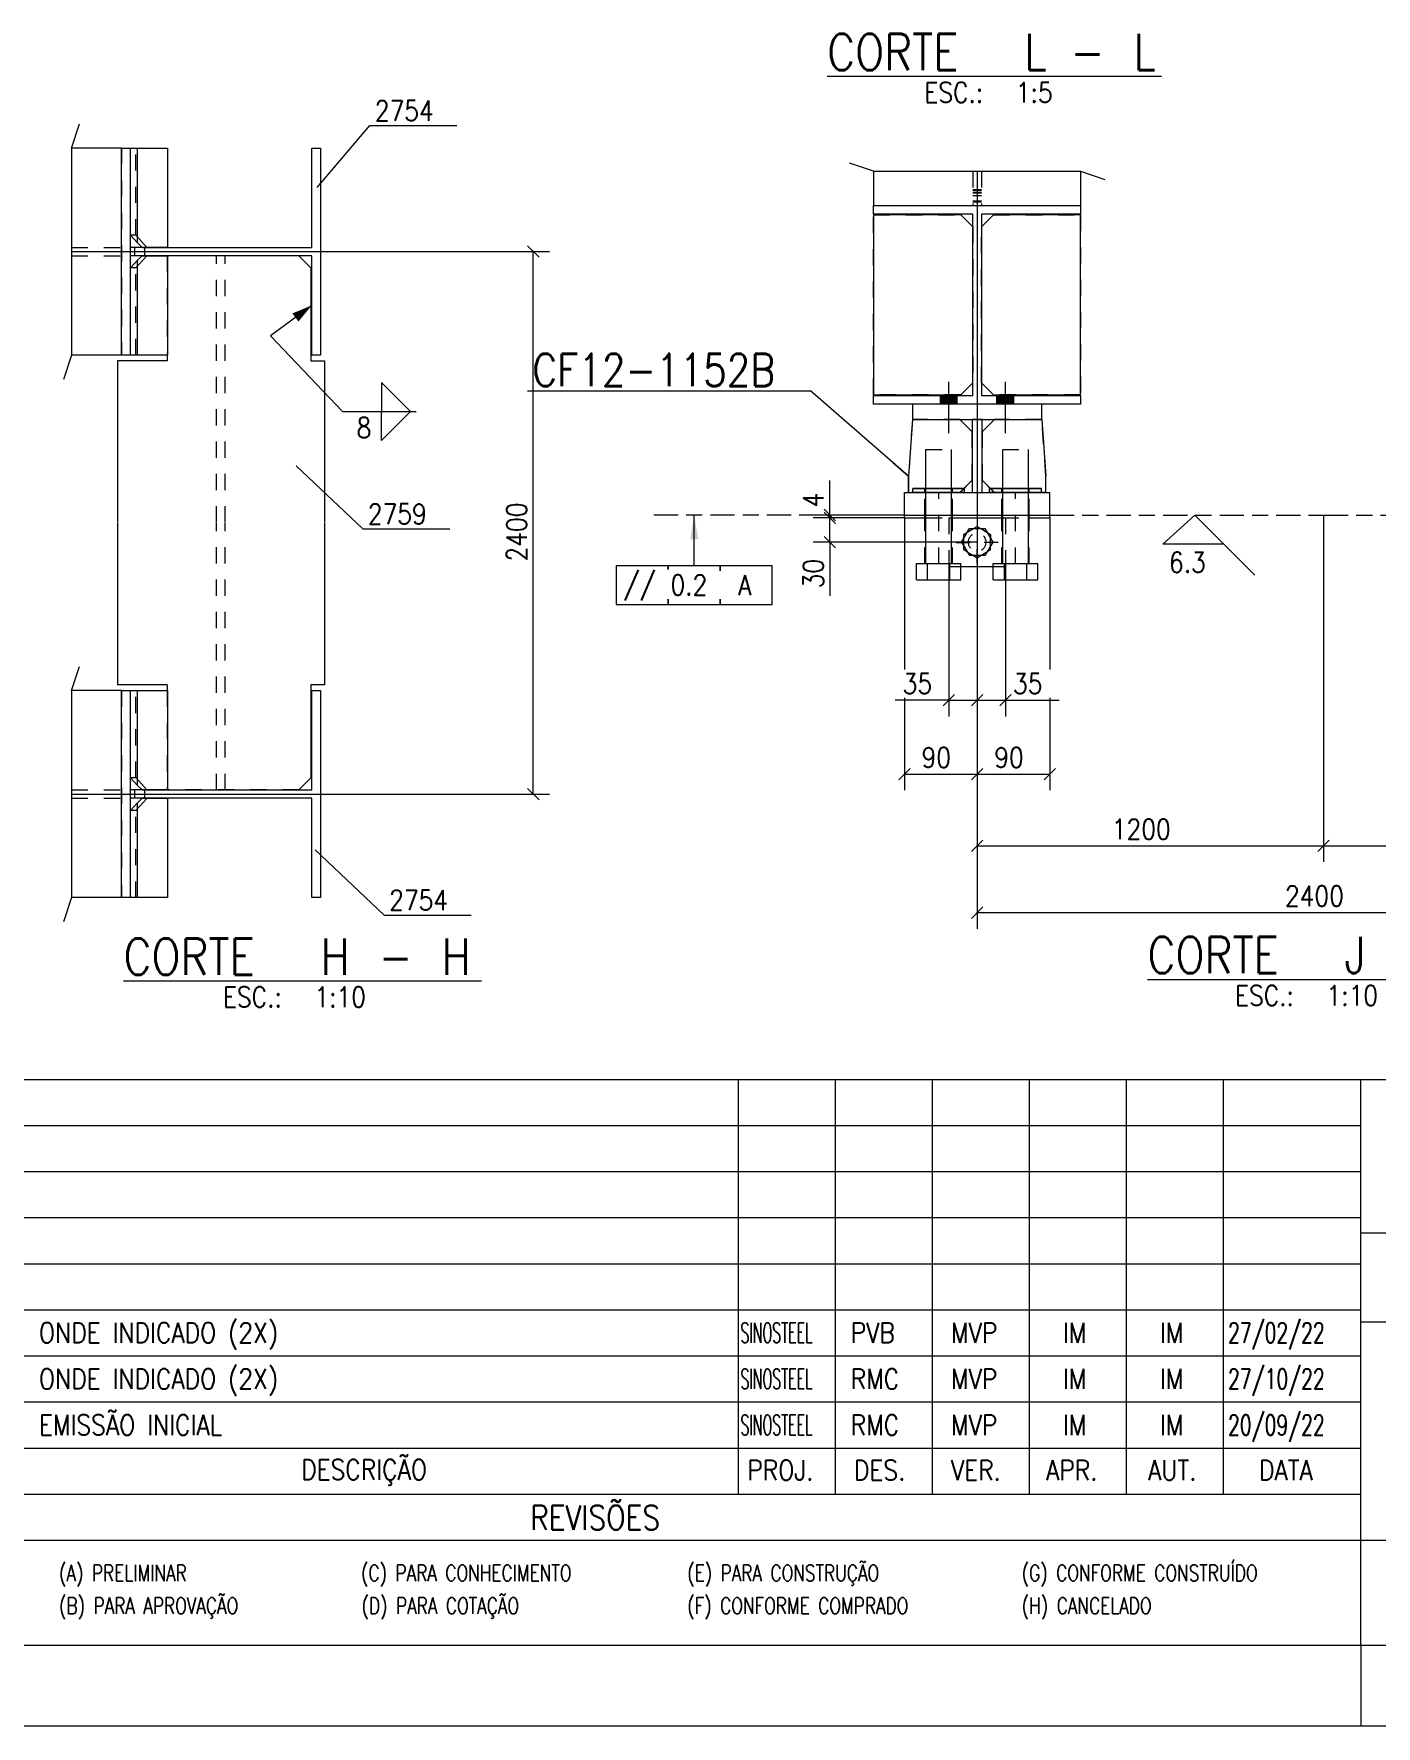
# Model space of a CAD drawing. Header units: millimetres. Extents: x 2 to 845, y 5 to 599.
# Drawn here: x 495.9 to 661.9, y 5 to 214.3 of the extents above; entities that cross this region are included whole.
import ezdxf

# ---------------------------------------------------------------- set-up
doc = ezdxf.new("R2010")
doc.units = ezdxf.units.MM
for name, pattern in [('XKITLINE00', [0]), ('XKITLINE02', [4, 2, -2]), ('XKITLINE06', [7, 3, -1, 2, -1])]:
    doc.linetypes.add(name, pattern=pattern)
for name, color, linetype, lineweight in [('Cota', 4, 'Continuous', 0), ('Marca da peça', 2, 'Continuous', 0), ('Objeto gráfico', 3, 'Continuous', 0), ('Outro tipo de objeto', 7, 'Continuous', 0), ('Parafuso', 3, 'Continuous', 0), ('Peça', 2, 'Continuous', 0), ('Solda', 1, 'Continuous', 0), ('Texto', 7, 'Continuous', 0)]:
    doc.layers.add(name, color=color, linetype=linetype, lineweight=lineweight)
doc.styles.add('ROMANS', font='ROMANS__.TTF')
doc.styles.add('SIMPLEX', font='SIMPLEX_.TTF')

msp = doc.modelspace()

# ---------------------------------------------------------------- hatches: boundary and pattern name
at = {"layer": 'Objeto gráfico'}
msp.add_hatch(color=7, dxfattribs=at).paths.add_polyline_path([(577.57, 154.8), (578.07, 151.8), (577.07, 151.8)], flags=17)
at = {"layer": 'Parafuso'}
for points in [[(610.11, 169.57), (610.11, 168.5), (608.01, 168.5), (608.01, 169.57)], [(610.11, 169.57), (610.11, 168.5), (608.01, 168.5), (608.01, 169.57)], [(610.11, 169.57), (610.11, 168.5), (608.01, 168.5), (608.01, 169.57)], [(610.11, 169.57), (610.11, 168.5), (608.01, 168.5), (608.01, 169.57)], [(610.11, 169.57), (610.11, 168.5), (608.01, 168.5), (608.01, 169.57)], [(617.11, 169.57), (617.11, 168.5), (615.01, 168.5), (615.01, 169.57)], [(617.11, 169.57), (617.11, 168.5), (615.01, 168.5), (615.01, 169.57)], [(617.11, 169.57), (617.11, 168.5), (615.01, 168.5), (615.01, 169.57)], [(617.11, 169.57), (617.11, 168.5), (615.01, 168.5), (615.01, 169.57)], [(617.11, 169.57), (617.11, 168.5), (615.01, 168.5), (615.01, 169.57)]]:
    msp.add_hatch(color=7, dxfattribs=at).paths.add_polyline_path(points, flags=17)
at = {"layer": 'Solda'}
msp.add_hatch(color=7, dxfattribs=at).paths.add_polyline_path([(530.25, 180.72), (528.61, 178.73), (527.87, 179.74)], flags=17)

# ---------------------------------------------------------------- linework, layer by layer
at = {"layer": 'Cota', "color": 7, "linetype": 'XKITLINE00', "lineweight": 0}
for p, q in [((612.56, 197.32), (612.56, 129.9)), ((612.56, 197.32), (612.56, 129.9)), ((500.55, 187.38), (559.66, 187.38)), ((556.96, 188.09), (558.37, 186.68)), ((557.66, 120.28), (557.66, 187.38)), ((594.34, 154.8), (594.34, 159.06)), ((594.34, 154.8), (594.34, 159.06)), ((612.56, 157.6), (612.56, 120.76)), ((612.56, 157.6), (612.56, 120.76)), ((612.56, 157.6), (612.56, 111.89)), ((593.63, 155.51), (595.05, 154.09)), ((593.63, 155.16), (595.05, 153.74)), ((593.63, 155.16), (595.05, 153.74)), ((603.56, 154.8), (592.29, 154.8)), ((603.56, 154.45), (592.29, 154.45)), ((603.56, 154.45), (592.29, 154.45)), ((594.34, 154.45), (594.34, 154.8)), ((594.34, 151.45), (594.34, 154.45)), ((603.56, 154.45), (603.56, 135.7)), ((621.56, 154.45), (621.56, 135.7)), ((655.41, 154.8), (655.41, 111.89)), ((655.41, 154.8), (655.41, 111.89)), ((612.56, 151.45), (592.29, 151.45)), ((593.63, 152.16), (595.05, 150.74)), ((594.34, 151.45), (594.34, 144.8)), ((594.34, 151.45), (594.34, 144.8)), ((612.56, 151.45), (612.56, 103.62)), ((609.06, 148.45), (609.06, 129.9)), ((616.06, 148.45), (616.06, 129.9)), ((609.06, 131.9), (602.42, 131.9)), ((609.06, 131.9), (602.42, 131.9)), ((603.56, 132.2), (603.56, 120.76)), ((609.77, 132.6), (608.36, 131.19)), ((609.06, 131.9), (612.56, 131.9)), ((613.27, 132.6), (611.86, 131.19)), ((613.27, 132.6), (611.86, 131.19)), ((612.56, 131.9), (616.06, 131.9)), ((616.77, 132.6), (615.36, 131.19)), ((616.06, 131.9), (622.71, 131.9)), ((616.06, 131.9), (622.71, 131.9)), ((621.56, 132.2), (621.56, 120.76)), ((604.27, 123.46), (602.86, 122.05)), ((603.56, 122.76), (612.56, 122.76)), ((613.27, 123.46), (611.86, 122.05)), ((613.27, 123.46), (611.86, 122.05)), ((612.56, 122.76), (621.56, 122.76)), ((622.27, 123.46), (620.86, 122.05)), ((500.55, 120.28), (559.66, 120.28)), ((556.96, 120.99), (558.37, 119.58)), ((613.27, 114.6), (611.86, 113.18)), ((612.56, 113.89), (655.41, 113.89)), ((656.12, 114.6), (654.71, 113.18)), ((656.12, 114.6), (654.71, 113.18)), ((655.41, 113.89), (698.26, 113.89)), ((613.27, 106.32), (611.86, 104.91)), ((612.56, 105.62), (698.26, 105.62))]:
    msp.add_line(p, q, dxfattribs=at)
at = {"layer": 'Cota', "color": 3}
for p in [(557.66, 187.38), (594.34, 154.8), (594.34, 154.45), (594.34, 154.45), (594.34, 151.45), (609.06, 131.9), (612.56, 131.9), (612.56, 131.9), (616.06, 131.9), (603.56, 122.76), (612.56, 122.76), (612.56, 122.76), (621.56, 122.76), (557.66, 120.28), (612.56, 113.89), (655.41, 113.89), (655.41, 113.89), (612.56, 105.62)]:
    msp.add_point(p, dxfattribs=at)
at = {"layer": 'Marca da peça', "color": 7, "linetype": 'XKITLINE00', "lineweight": 0}
for p, q in [((530.93, 195.32), (537.46, 202.97)), ((537.46, 202.97), (548.2, 202.97)), ((528.34, 160.9), (536.59, 153.09)), ((536.59, 153.09), (547.33, 153.09)), ((530.67, 113.39), (539.23, 105.32)), ((539.23, 105.32), (549.97, 105.32))]:
    msp.add_line(p, q, dxfattribs=at)
at = {"layer": 'Objeto gráfico', "color": 7, "linetype": 'XKITLINE00', "lineweight": 0}
for p, q in [((500.55, 200.18), (501.55, 203.18)), ((500.55, 200.18), (500.55, 174.58)), ((599.76, 197.32), (596.76, 198.32)), ((599.76, 197.32), (625.36, 197.32)), ((625.36, 197.32), (628.36, 196.32)), ((500.55, 174.58), (499.55, 171.58)), ((577.57, 148.51), (577.57, 154.8)), ((635.54, 151.21), (639.47, 154.8)), ((639.47, 154.8), (646.92, 147.36)), ((643.06, 151.21), (635.54, 151.21)), ((574.35, 148.51), (567.93, 148.51)), ((567.93, 148.51), (567.93, 143.74)), ((574.35, 148.05), (574.35, 148.51)), ((580.78, 148.51), (574.35, 148.51)), ((574.35, 148.51), (574.35, 148.05)), ((580.78, 147.89), (580.78, 148.51)), ((587.21, 148.51), (580.78, 148.51)), ((580.78, 148.51), (580.78, 147.89)), ((587.21, 143.74), (587.21, 148.51)), ((567.93, 143.74), (574.35, 143.74)), ((574.35, 143.74), (574.35, 144.39)), ((574.35, 144.39), (574.35, 143.74)), ((574.35, 143.74), (580.78, 143.74)), ((580.78, 143.74), (580.78, 144.39)), ((580.78, 144.39), (580.78, 143.74)), ((580.78, 143.74), (587.21, 143.74)), ((500.55, 133.08), (501.55, 136.08)), ((500.55, 133.08), (500.55, 107.48)), ((500.55, 107.48), (499.55, 104.48))]:
    msp.add_line(p, q, dxfattribs=at)
at = {"layer": 'Objeto gráfico', "color": 7, "linetype": 'XKITLINE06', "lineweight": 0}
for p, q in [((603.56, 154.8), (571.88, 154.8)), ((621.56, 154.8), (655.36, 154.8)), ((655.46, 154.8), (689.26, 154.8))]:
    msp.add_line(p, q, dxfattribs=at)
at = {"layer": 'Outro tipo de objeto', "color": 1, "linetype": 'XKITLINE00', "lineweight": 0}
for p, q in [((594.02, 209.07), (635.35, 209.07)), ((506.98, 97.19), (551.24, 97.19)), ((633.65, 97.37), (674.97, 97.37))]:
    msp.add_line(p, q, dxfattribs=at)
at = {"layer": 'Outro tipo de objeto', "color": 5, "linetype": 'XKITLINE00', "lineweight": 0}
for p, q in [((29, 85), (835, 85)), ((660, 15), (660, 85)), ((660, 66), (835, 66)), ((660, 55), (835, 55)), ((660, 28), (835, 28))]:
    msp.add_line(p, q, dxfattribs=at)
at = {"layer": 'Outro tipo de objeto', "color": 3, "linetype": 'XKITLINE00', "lineweight": 0}
for p, q in [((583, 85), (583, 33.7)), ((595, 85), (595, 33.7)), ((607, 85), (607, 33.7)), ((619, 85), (619, 33.7)), ((631, 85), (631, 33.7)), ((643, 85), (643, 33.7))]:
    msp.add_line(p, q, dxfattribs=at)
at = {"layer": 'Outro tipo de objeto', "color": 7, "linetype": 'XKITLINE00', "lineweight": 0}
for p, q in [((475, 79.3), (660, 79.3)), ((475, 73.6), (660, 73.6)), ((475, 67.9), (660, 67.9)), ((475, 62.2), (660, 62.2)), ((475, 56.5), (660, 56.5)), ((475, 50.8), (660, 50.8)), ((475, 45.1), (660, 45.1)), ((4.04, 5.04), (845, 5.04))]:
    msp.add_line(p, q, dxfattribs=at)
at = {"layer": 'Outro tipo de objeto', "color": 4, "linetype": 'XKITLINE00', "lineweight": 0}
for p, q in [((475, 39.4), (660, 39.4)), ((475, 33.7), (660, 33.7)), ((475, 28), (660, 28))]:
    msp.add_line(p, q, dxfattribs=at)
at = {"layer": 'Outro tipo de objeto', "color": 6, "linetype": 'XKITLINE00', "lineweight": 0}
msp.add_line((29, 15), (835, 15), dxfattribs=at)
at = {"layer": 'Outro tipo de objeto', "color": 2, "linetype": 'XKITLINE00', "lineweight": 0}
msp.add_line((660, 15), (660, 5), dxfattribs=at)
at = {"layer": 'Parafuso', "color": 7, "linetype": 'XKITLINE00', "lineweight": 0}
for p, q in [((608.01, 168.5), (608.01, 169.57)), ((608.01, 168.5), (608.01, 169.57)), ((608.01, 168.5), (608.01, 169.57)), ((608.01, 168.5), (608.01, 169.57)), ((608.01, 168.5), (608.01, 169.57)), ((609.06, 164.91), (609.06, 171.26)), ((609.06, 164.91), (609.06, 171.26)), ((609.06, 164.91), (609.06, 171.26)), ((609.06, 164.91), (609.06, 171.26)), ((609.06, 164.91), (609.06, 171.26)), ((610.11, 168.5), (610.11, 169.57)), ((610.11, 168.5), (610.11, 169.57)), ((610.11, 168.5), (610.11, 169.57)), ((610.11, 168.5), (610.11, 169.57)), ((610.11, 168.5), (610.11, 169.57)), ((615.01, 168.5), (615.01, 169.57)), ((615.01, 168.5), (615.01, 169.57)), ((615.01, 168.5), (615.01, 169.57)), ((615.01, 168.5), (615.01, 169.57)), ((615.01, 168.5), (615.01, 169.57)), ((616.06, 164.91), (616.06, 171.26)), ((616.06, 164.91), (616.06, 171.26)), ((616.06, 164.91), (616.06, 171.26)), ((616.06, 164.91), (616.06, 171.26)), ((616.06, 164.91), (616.06, 171.26)), ((617.11, 168.5), (617.11, 169.57)), ((617.11, 168.5), (617.11, 169.57)), ((617.11, 168.5), (617.11, 169.57)), ((617.11, 168.5), (617.11, 169.57)), ((617.11, 168.5), (617.11, 169.57)), ((612.56, 154.01), (612.56, 152.28)), ((609.96, 151.41), (611.69, 151.41)), ((615.16, 151.41), (613.43, 151.41)), ((612.56, 148.81), (612.56, 150.54))]:
    msp.add_line(p, q, dxfattribs=at)
at = {"layer": 'Parafuso', "color": 7, "linetype": 'XKITLINE02', "lineweight": 0}
for p, q in [((606.11, 154.8), (606.11, 157.6)), ((606.11, 154.8), (606.11, 157.6)), ((607.81, 148.8), (607.81, 157.6)), ((607.81, 148.8), (607.81, 157.6)), ((609.51, 154.8), (609.51, 157.6)), ((609.51, 154.8), (609.51, 157.6)), ((615.61, 154.8), (615.61, 157.6)), ((615.61, 154.8), (615.61, 157.6)), ((617.31, 148.8), (617.31, 157.6)), ((617.31, 148.8), (617.31, 157.6)), ((619.01, 154.8), (619.01, 157.6)), ((619.01, 154.8), (619.01, 157.6)), ((606.11, 148.8), (606.11, 154.8)), ((606.11, 148.8), (606.11, 154.8)), ((609.51, 148.8), (609.51, 154.8)), ((609.51, 148.8), (609.51, 154.8)), ((615.61, 148.8), (615.61, 154.8)), ((615.61, 148.8), (615.61, 154.8)), ((619.01, 148.8), (619.01, 154.8)), ((619.01, 148.8), (619.01, 154.8))]:
    msp.add_line(p, q, dxfattribs=at)
at = {"layer": 'Peça', "color": 4, "linetype": 'XKITLINE00', "lineweight": 0}
for p, q in [((506.72, 200.18), (500.55, 200.18)), ((506.72, 174.58), (506.72, 200.18)), ((506.72, 200.18), (507.79, 200.18)), ((507.79, 200.18), (507.79, 187.91)), ((507.83, 189.41), (507.83, 200.18)), ((507.83, 200.18), (512.42, 200.18)), ((508.69, 188.45), (508.69, 200.18)), ((512.42, 200.18), (512.42, 187.91)), ((530.25, 200.18), (531.32, 200.18)), ((530.25, 187.91), (530.25, 200.18)), ((531.32, 200.18), (531.32, 174.58)), ((599.76, 197.32), (599.76, 193.1)), ((625.36, 197.32), (625.36, 193.1)), ((599.76, 192.03), (599.76, 193.1)), ((599.76, 193.1), (625.36, 193.1)), ((625.36, 193.1), (625.36, 192.03)), ((612.04, 192.03), (599.76, 192.03)), ((599.76, 191.93), (599.76, 191.93)), ((599.76, 191.93), (599.76, 169.67)), ((610.54, 191.93), (599.76, 191.93)), ((610.54, 191.93), (610.54, 191.93)), ((612.04, 190.43), (610.54, 191.93)), ((612.04, 169.57), (612.04, 192.03)), ((625.36, 192.03), (613.09, 192.03)), ((613.09, 192.03), (613.09, 169.57)), ((614.59, 191.93), (613.09, 190.43)), ((614.59, 191.93), (614.59, 191.93)), ((625.36, 191.93), (614.59, 191.93)), ((625.36, 191.93), (625.36, 191.93)), ((625.36, 169.67), (625.36, 191.93)), ((507.83, 189.41), (508.69, 188.45)), ((509.29, 187.91), (508.69, 188.45)), ((507.79, 187.91), (507.79, 186.86)), ((509.29, 187.91), (507.79, 187.91)), ((507.79, 186.86), (507.79, 174.58)), ((509.29, 186.86), (507.79, 186.86)), ((507.83, 185.36), (508.69, 186.31)), ((508.36, 186.86), (508.36, 187.91)), ((508.69, 186.31), (509.29, 186.86)), ((508.69, 174.58), (508.69, 186.31)), ((512.42, 187.91), (509.29, 187.91)), ((509.29, 186.86), (512.42, 186.86)), ((509.62, 186.86), (509.62, 187.91)), ((509.62, 187.91), (530.25, 187.91)), ((530.25, 186.86), (509.62, 186.86)), ((512.42, 186.86), (512.42, 174.58)), ((528.65, 186.86), (530.15, 185.36)), ((530.25, 174.58), (530.25, 186.86)), ((507.83, 174.58), (507.83, 185.36)), ((530.15, 185.36), (530.15, 173.88)), ((506.72, 174.58), (500.55, 174.58)), ((512.39, 173.88), (506.22, 173.88)), ((506.22, 173.88), (506.22, 153.88)), ((507.79, 174.58), (506.72, 174.58)), ((512.42, 174.58), (507.83, 174.58)), ((512.39, 174.58), (512.39, 173.88)), ((530.15, 173.88), (531.82, 173.88)), ((531.32, 174.58), (530.25, 174.58)), ((531.82, 173.88), (531.82, 153.88)), ((599.76, 169.67), (599.76, 169.67)), ((599.76, 169.67), (610.54, 169.67)), ((599.76, 168.5), (599.76, 169.57)), ((599.76, 169.57), (612.04, 169.57)), ((610.54, 169.67), (612.04, 171.17)), ((610.54, 169.67), (610.54, 169.67)), ((613.09, 171.17), (614.59, 169.67)), ((613.09, 169.57), (625.36, 169.57)), ((614.59, 169.67), (614.59, 169.67)), ((614.59, 169.67), (625.36, 169.67)), ((625.36, 169.67), (625.36, 169.67)), ((625.36, 169.57), (625.36, 168.5)), ((625.36, 168.5), (599.76, 168.5)), ((604.56, 168.5), (604.56, 166.6)), ((620.56, 166.6), (620.56, 168.5)), ((604.56, 166.6), (604.06, 159.6)), ((604.56, 166.6), (620.56, 166.6)), ((611.94, 165.1), (610.44, 166.6)), ((613.19, 166.6), (611.94, 166.6)), ((611.94, 166.6), (611.94, 157.6)), ((614.69, 166.6), (613.19, 165.1)), ((613.19, 157.6), (613.19, 166.6)), ((620.56, 166.6), (621.06, 159.6)), ((604.06, 157.6), (604.06, 159.6)), ((610.44, 157.6), (611.94, 159.1)), ((614.69, 157.6), (613.19, 159.1)), ((621.06, 159.6), (621.06, 159.6)), ((621.06, 157.6), (621.06, 159.6)), ((603.56, 154.45), (603.56, 157.6)), ((603.56, 157.6), (621.56, 157.6)), ((610.91, 158.07), (611.01, 158.07)), ((611.01, 157.6), (611.01, 158.07)), ((611.94, 157.6), (613.19, 157.6)), ((614.11, 157.6), (614.11, 158.07)), ((614.11, 158.07), (614.22, 158.07)), ((621.56, 154.45), (621.56, 157.6)), ((506.22, 153.78), (506.22, 133.78)), ((531.82, 153.78), (531.82, 133.78)), ((603.56, 154.8), (621.56, 154.8)), ((603.56, 154.45), (606.23, 154.45)), ((606.23, 148.8), (606.23, 154.8)), ((609.4, 148.8), (609.4, 154.8)), ((609.4, 154.45), (615.73, 154.45)), ((610.64, 151.45), (611.6, 153.12)), ((611.6, 153.12), (613.53, 153.12)), ((612.12, 153.12), (612.56, 153.37)), ((612.56, 153.37), (613.01, 153.12)), ((613.53, 153.12), (614.49, 151.45)), ((615.73, 148.8), (615.73, 154.8)), ((618.9, 148.8), (618.9, 154.8)), ((618.9, 154.45), (621.56, 154.45)), ((610.64, 151.45), (611.6, 149.78)), ((610.9, 152.41), (611.34, 152.67)), ((610.9, 151.9), (610.9, 152.41)), ((610.9, 150.49), (610.9, 151)), ((614.49, 151.45), (613.53, 149.78)), ((613.78, 152.67), (614.23, 152.41)), ((614.23, 152.41), (614.23, 151.9)), ((614.23, 150.49), (614.23, 151)), ((605.06, 148.8), (610.56, 148.8)), ((605.06, 146.8), (605.06, 148.8)), ((606.44, 146.8), (606.44, 148.8)), ((609.19, 146.8), (609.19, 148.8)), ((610.56, 146.8), (610.56, 148.8)), ((611.34, 150.23), (610.9, 150.49)), ((613.53, 149.78), (611.6, 149.78)), ((612.12, 149.78), (612.56, 149.52)), ((612.56, 149.52), (613.01, 149.78)), ((613.78, 150.23), (614.23, 150.49)), ((614.56, 148.8), (620.06, 148.8)), ((614.56, 146.8), (614.56, 148.8)), ((615.94, 146.8), (615.94, 148.8)), ((618.69, 146.8), (618.69, 148.8)), ((620.06, 146.8), (620.06, 148.8)), ((605.06, 146.8), (610.56, 146.8)), ((610.56, 148.45), (614.56, 148.45)), ((614.56, 146.8), (620.06, 146.8)), ((506.72, 133.08), (500.55, 133.08)), ((512.39, 133.78), (506.22, 133.78)), ((506.72, 107.48), (506.72, 133.08)), ((506.72, 133.08), (507.79, 133.08)), ((507.79, 133.08), (507.79, 120.81)), ((507.83, 122.31), (507.83, 133.08)), ((507.83, 133.08), (512.42, 133.08)), ((508.69, 121.35), (508.69, 133.08)), ((512.39, 133.78), (512.39, 133.08)), ((512.42, 133.08), (512.42, 120.81)), ((530.15, 133.78), (530.15, 122.31)), ((531.82, 133.78), (530.15, 133.78)), ((530.25, 133.08), (531.32, 133.08)), ((530.25, 120.81), (530.25, 133.08)), ((531.32, 133.08), (531.32, 107.48)), ((507.83, 122.31), (508.69, 121.35)), ((530.15, 122.31), (528.65, 120.81)), ((507.79, 120.81), (507.79, 119.76)), ((509.29, 120.81), (507.79, 120.81)), ((507.79, 119.76), (507.79, 107.48)), ((509.29, 119.76), (507.79, 119.76)), ((508.36, 119.76), (508.36, 120.81)), ((509.29, 120.81), (508.69, 121.35)), ((508.69, 119.21), (509.29, 119.76)), ((512.42, 120.81), (509.29, 120.81)), ((509.29, 119.76), (512.42, 119.76)), ((509.62, 119.76), (509.62, 120.81)), ((509.62, 120.81), (530.25, 120.81)), ((530.25, 119.76), (509.62, 119.76)), ((512.42, 119.76), (512.42, 107.48)), ((530.25, 107.48), (530.25, 119.76)), ((507.83, 118.26), (508.69, 119.21)), ((507.83, 107.48), (507.83, 118.26)), ((508.69, 107.48), (508.69, 119.21)), ((506.72, 107.48), (500.55, 107.48)), ((507.79, 107.48), (506.72, 107.48)), ((512.42, 107.48), (507.83, 107.48)), ((531.32, 107.48), (530.25, 107.48))]:
    msp.add_line(p, q, dxfattribs=at)
at = {"layer": 'Peça', "color": 7, "linetype": 'XKITLINE02', "lineweight": 0}
for p, q in [((506.72, 200.18), (506.72, 174.58)), ((508.51, 189.41), (508.51, 200.18)), ((612.04, 197.32), (612.04, 193.1)), ((613.09, 197.32), (613.09, 193.1)), ((612.04, 195.08), (613.09, 195.08)), ((612.04, 194.94), (613.09, 194.94)), ((599.76, 193.1), (625.36, 193.1)), ((612.04, 194.65), (613.09, 194.65)), ((613.09, 194.65), (612.04, 194.65)), ((612.04, 194.33), (613.09, 194.33)), ((612.04, 193.66), (613.09, 193.66)), ((612.04, 193.54), (613.09, 193.54)), ((610.54, 191.93), (599.76, 191.93)), ((599.76, 191.93), (599.76, 169.67)), ((599.76, 191.93), (610.54, 191.93)), ((599.76, 169.67), (599.76, 191.93)), ((599.76, 191.93), (610.54, 191.93)), ((610.54, 191.93), (599.76, 191.93)), ((599.76, 169.67), (599.76, 191.93)), ((599.76, 191.93), (610.54, 191.93)), ((610.54, 191.93), (599.76, 191.93)), ((599.76, 169.67), (599.76, 191.93)), ((599.76, 191.93), (610.54, 191.93)), ((610.54, 191.93), (599.76, 191.93)), ((612.04, 190.43), (610.54, 191.93)), ((610.54, 191.93), (610.54, 191.93)), ((610.54, 191.93), (612.04, 190.43)), ((610.54, 191.93), (612.04, 190.43)), ((610.54, 191.93), (610.54, 191.93)), ((612.04, 190.43), (610.54, 191.93)), ((610.54, 191.93), (612.04, 190.43)), ((610.54, 191.93), (610.54, 191.93)), ((612.04, 190.43), (610.54, 191.93)), ((610.54, 191.93), (612.04, 190.43)), ((610.54, 191.93), (610.54, 191.93)), ((612.04, 190.43), (610.54, 191.93)), ((614.59, 191.93), (613.09, 190.43)), ((613.09, 190.43), (614.59, 191.93)), ((613.09, 190.43), (614.59, 191.93)), ((614.59, 191.93), (613.09, 190.43)), ((613.09, 190.43), (614.59, 191.93)), ((614.59, 191.93), (613.09, 190.43)), ((613.09, 190.43), (614.59, 191.93)), ((614.59, 191.93), (613.09, 190.43)), ((625.36, 191.93), (614.59, 191.93)), ((614.59, 191.93), (614.59, 191.93)), ((614.59, 191.93), (625.36, 191.93)), ((614.59, 191.93), (625.36, 191.93)), ((614.59, 191.93), (614.59, 191.93)), ((625.36, 191.93), (614.59, 191.93)), ((614.59, 191.93), (625.36, 191.93)), ((614.59, 191.93), (614.59, 191.93)), ((625.36, 191.93), (614.59, 191.93)), ((614.59, 191.93), (625.36, 191.93)), ((614.59, 191.93), (614.59, 191.93)), ((625.36, 191.93), (614.59, 191.93)), ((625.36, 169.67), (625.36, 191.93)), ((625.36, 191.93), (625.36, 169.67)), ((625.36, 191.93), (625.36, 169.67)), ((625.36, 191.93), (625.36, 169.67)), ((508.51, 189.41), (507.83, 189.41)), ((509.87, 187.91), (508.51, 189.41)), ((612.04, 171.17), (612.04, 190.43)), ((612.04, 190.43), (612.04, 171.17)), ((612.04, 190.43), (612.04, 171.17)), ((612.04, 190.43), (612.04, 171.17)), ((612.04, 190.43), (612.04, 171.17)), ((613.09, 190.43), (613.09, 171.17)), ((613.09, 171.17), (613.09, 190.43)), ((613.09, 171.17), (613.09, 190.43)), ((613.09, 171.17), (613.09, 190.43)), ((613.09, 171.17), (613.09, 190.43)), ((500.55, 187.91), (506.72, 187.91)), ((500.55, 186.86), (506.72, 186.86)), ((508.51, 185.36), (509.87, 186.86)), ((509.31, 187.91), (509.29, 187.91)), ((509.31, 186.86), (509.29, 186.86)), ((509.31, 187.91), (509.62, 187.91)), ((509.61, 186.86), (509.31, 186.86)), ((509.62, 186.86), (509.61, 186.86)), ((528.65, 186.86), (512.39, 186.86)), ((512.39, 186.86), (512.39, 174.58)), ((518.49, 153.88), (518.49, 186.86)), ((519.54, 153.88), (519.54, 186.86)), ((508.51, 185.36), (507.83, 185.36)), ((508.51, 174.58), (508.51, 185.36)), ((599.76, 169.67), (610.54, 169.67)), ((610.54, 169.67), (599.76, 169.67)), ((610.54, 169.67), (599.76, 169.67)), ((599.76, 169.67), (610.54, 169.67)), ((610.54, 169.67), (599.76, 169.67)), ((599.76, 169.67), (610.54, 169.67)), ((610.54, 169.67), (599.76, 169.67)), ((599.76, 169.67), (610.54, 169.67)), ((610.54, 169.67), (612.04, 171.17)), ((612.04, 171.17), (610.54, 169.67)), ((612.04, 171.17), (610.54, 169.67)), ((610.54, 169.67), (612.04, 171.17)), ((612.04, 171.17), (610.54, 169.67)), ((610.54, 169.67), (612.04, 171.17)), ((612.04, 171.17), (610.54, 169.67)), ((610.54, 169.67), (612.04, 171.17)), ((610.54, 169.67), (610.54, 169.67)), ((610.54, 169.67), (610.54, 169.67)), ((610.54, 169.67), (610.54, 169.67)), ((610.54, 169.67), (610.54, 169.67)), ((613.09, 171.17), (614.59, 169.67)), ((614.59, 169.67), (613.09, 171.17)), ((614.59, 169.67), (613.09, 171.17)), ((613.09, 171.17), (614.59, 169.67)), ((614.59, 169.67), (613.09, 171.17)), ((613.09, 171.17), (614.59, 169.67)), ((614.59, 169.67), (613.09, 171.17)), ((613.09, 171.17), (614.59, 169.67)), ((614.59, 169.67), (625.36, 169.67)), ((614.59, 169.67), (614.59, 169.67)), ((625.36, 169.67), (614.59, 169.67)), ((625.36, 169.67), (614.59, 169.67)), ((614.59, 169.67), (614.59, 169.67)), ((614.59, 169.67), (625.36, 169.67)), ((625.36, 169.67), (614.59, 169.67)), ((614.59, 169.67), (614.59, 169.67)), ((614.59, 169.67), (625.36, 169.67)), ((625.36, 169.67), (614.59, 169.67)), ((614.59, 169.67), (614.59, 169.67)), ((614.59, 169.67), (625.36, 169.67)), ((604.56, 168.5), (604.56, 168.5)), ((620.56, 168.5), (604.56, 168.5)), ((620.56, 168.5), (620.56, 168.5)), ((604.56, 166.6), (604.06, 159.6)), ((604.56, 166.6), (604.56, 166.6)), ((610.44, 166.6), (604.56, 166.6)), ((604.56, 166.6), (604.56, 166.6)), ((604.56, 166.6), (610.44, 166.6)), ((604.56, 166.6), (604.56, 166.6)), ((610.44, 166.6), (604.56, 166.6)), ((610.44, 166.6), (610.44, 166.6)), ((610.44, 166.6), (611.94, 165.1)), ((611.94, 165.1), (610.44, 166.6)), ((610.44, 166.6), (610.44, 166.6)), ((611.94, 166.6), (611.94, 166.6)), ((614.69, 166.6), (613.19, 165.1)), ((613.19, 165.1), (614.69, 166.6)), ((613.19, 166.6), (613.19, 166.6)), ((614.69, 166.6), (614.69, 166.6)), ((620.56, 166.6), (614.69, 166.6)), ((614.69, 166.6), (620.56, 166.6)), ((614.69, 166.6), (614.69, 166.6)), ((614.69, 166.6), (620.56, 166.6)), ((620.56, 166.6), (620.56, 166.6)), ((620.56, 166.6), (620.56, 166.6)), ((621.06, 159.6), (620.56, 166.6)), ((611.94, 159.1), (611.94, 165.1)), ((611.94, 159.1), (611.94, 165.1)), ((613.19, 165.1), (613.19, 165.1)), ((613.19, 165.1), (613.19, 159.1)), ((613.19, 159.1), (613.19, 165.1)), ((606.23, 148.8), (606.23, 162.92)), ((606.23, 162.92), (609.4, 162.92)), ((606.23, 154.8), (606.23, 162.92)), ((606.23, 162.92), (609.4, 162.92)), ((609.4, 148.8), (609.4, 162.92)), ((609.4, 154.8), (609.4, 162.92)), ((615.73, 148.8), (615.73, 162.92)), ((615.73, 162.92), (618.9, 162.92)), ((615.73, 154.8), (615.73, 162.92)), ((615.73, 162.92), (618.9, 162.92)), ((618.9, 148.8), (618.9, 162.92)), ((618.9, 154.8), (618.9, 162.92)), ((604.06, 159.6), (604.06, 159.6)), ((604.06, 159.6), (604.06, 157.6)), ((611.94, 159.1), (610.44, 157.6)), ((610.44, 157.6), (611.94, 159.1)), ((613.19, 159.1), (613.19, 159.1)), ((613.19, 159.1), (614.69, 157.6)), ((614.69, 157.6), (613.19, 159.1)), ((621.06, 159.6), (621.06, 159.6)), ((621.06, 157.6), (621.06, 159.6)), ((604.06, 157.6), (610.44, 157.6)), ((610.44, 157.6), (604.06, 157.6)), ((604.06, 157.6), (610.44, 157.6)), ((604.61, 157.6), (604.61, 158.07)), ((604.86, 158.07), (604.61, 158.07)), ((604.61, 158.07), (604.86, 158.07)), ((604.61, 157.6), (604.61, 158.07)), ((604.86, 158.07), (604.61, 158.07)), ((604.61, 158.07), (604.86, 158.07)), ((604.61, 157.6), (604.86, 157.6)), ((604.86, 157.6), (604.61, 157.6)), ((604.61, 157.6), (604.86, 157.6)), ((604.86, 157.6), (604.61, 157.6)), ((604.86, 158.07), (605.55, 158.07)), ((605.55, 158.07), (604.86, 158.07)), ((604.86, 158.07), (605.55, 158.07)), ((605.55, 158.07), (604.86, 158.07)), ((604.86, 157.6), (605.55, 157.6)), ((605.55, 157.59), (604.86, 157.6)), ((604.86, 157.6), (605.55, 157.6)), ((605.55, 157.59), (604.86, 157.6)), ((605.55, 158.07), (606.59, 158.07)), ((606.59, 158.07), (605.55, 158.07)), ((605.55, 158.07), (606.59, 158.07)), ((606.59, 158.07), (605.55, 158.07)), ((605.55, 157.6), (606.59, 157.6)), ((605.55, 157.6), (606.59, 157.6)), ((606.59, 157.59), (605.55, 157.59)), ((606.59, 157.59), (605.55, 157.59)), ((606.11, 157.6), (606.11, 158.07)), ((606.24, 158.07), (606.11, 158.07)), ((606.11, 158.07), (606.24, 158.07)), ((606.11, 157.6), (606.11, 158.07)), ((606.24, 158.07), (606.11, 158.07)), ((606.11, 158.07), (606.24, 158.07)), ((606.11, 157.6), (606.24, 157.6)), ((606.24, 157.6), (606.11, 157.6)), ((606.11, 157.6), (606.24, 157.6)), ((606.24, 157.6), (606.11, 157.6)), ((606.24, 158.07), (606.61, 158.07)), ((606.61, 158.07), (606.24, 158.07)), ((606.24, 158.07), (606.61, 158.07)), ((606.61, 158.07), (606.24, 158.07)), ((606.24, 157.6), (606.61, 157.6)), ((606.61, 157.6), (606.24, 157.6)), ((606.24, 157.6), (606.61, 157.6)), ((606.61, 157.6), (606.24, 157.6)), ((606.59, 158.07), (607.81, 158.07)), ((607.81, 158.07), (606.59, 158.07)), ((606.59, 158.07), (607.81, 158.07)), ((607.81, 158.07), (606.59, 158.07)), ((606.59, 157.6), (607.81, 157.6)), ((606.59, 157.6), (607.81, 157.6)), ((607.81, 157.59), (606.59, 157.59)), ((607.81, 157.59), (606.59, 157.59)), ((606.61, 158.07), (607.16, 158.07)), ((607.16, 158.07), (606.61, 158.07)), ((606.61, 158.07), (607.16, 158.07)), ((607.16, 158.07), (606.61, 158.07)), ((606.61, 157.6), (607.16, 157.59)), ((607.16, 157.6), (606.61, 157.6)), ((606.61, 157.6), (607.16, 157.59)), ((607.16, 157.6), (606.61, 157.6)), ((607.16, 158.07), (607.81, 158.07)), ((607.81, 158.07), (607.16, 158.07)), ((607.16, 158.07), (607.81, 158.07)), ((607.81, 158.07), (607.16, 158.07)), ((607.81, 157.6), (607.16, 157.6)), ((607.81, 157.6), (607.16, 157.6)), ((607.16, 157.59), (607.81, 157.59)), ((607.16, 157.59), (607.81, 157.59)), ((607.81, 158.07), (608.46, 158.07)), ((608.46, 158.07), (607.81, 158.07)), ((607.81, 158.07), (609.04, 158.07)), ((609.04, 158.07), (607.81, 158.07)), ((607.81, 158.07), (608.46, 158.07)), ((608.46, 158.07), (607.81, 158.07)), ((607.81, 158.07), (609.04, 158.07)), ((609.04, 158.07), (607.81, 158.07)), ((608.46, 157.6), (607.81, 157.6)), ((607.81, 157.6), (609.04, 157.6)), ((608.46, 157.6), (607.81, 157.6)), ((607.81, 157.6), (609.04, 157.6)), ((607.81, 157.59), (608.46, 157.59)), ((609.04, 157.59), (607.81, 157.59)), ((607.81, 157.59), (608.46, 157.59)), ((609.04, 157.59), (607.81, 157.59)), ((608.46, 158.07), (609.01, 158.07)), ((609.01, 158.07), (608.46, 158.07)), ((608.46, 158.07), (609.01, 158.07)), ((609.01, 158.07), (608.46, 158.07)), ((608.46, 157.59), (609.01, 157.6)), ((609.01, 157.6), (608.46, 157.6)), ((608.46, 157.59), (609.01, 157.6)), ((609.01, 157.6), (608.46, 157.6)), ((609.01, 158.07), (609.38, 158.07)), ((609.38, 158.07), (609.01, 158.07)), ((609.01, 158.07), (609.38, 158.07)), ((609.38, 158.07), (609.01, 158.07)), ((609.01, 157.6), (609.38, 157.6)), ((609.38, 157.6), (609.01, 157.6)), ((609.01, 157.6), (609.38, 157.6)), ((609.38, 157.6), (609.01, 157.6)), ((609.04, 158.07), (610.08, 158.07)), ((610.08, 158.07), (609.04, 158.07)), ((609.04, 158.07), (610.08, 158.07)), ((610.08, 158.07), (609.04, 158.07)), ((609.04, 157.6), (610.08, 157.6)), ((609.04, 157.6), (610.08, 157.6)), ((610.08, 157.59), (609.04, 157.59)), ((610.08, 157.59), (609.04, 157.59)), ((609.38, 158.07), (609.46, 158.07)), ((609.51, 158.07), (609.38, 158.07)), ((609.38, 158.07), (609.46, 158.07)), ((609.51, 158.07), (609.38, 158.07)), ((609.38, 157.6), (609.51, 157.6)), ((609.38, 157.6), (609.46, 157.6)), ((609.38, 157.6), (609.51, 157.6)), ((609.38, 157.6), (609.46, 157.6)), ((609.46, 158.07), (609.51, 158.07)), ((609.46, 158.07), (609.51, 158.07)), ((609.46, 157.6), (609.51, 157.6)), ((609.46, 157.6), (609.51, 157.6)), ((609.51, 157.6), (609.51, 158.07)), ((609.51, 157.6), (609.51, 158.07)), ((610.08, 158.07), (610.77, 158.07)), ((610.77, 158.07), (610.08, 158.07)), ((610.08, 158.07), (610.77, 158.07)), ((610.77, 158.07), (610.08, 158.07)), ((610.08, 157.6), (610.77, 157.6)), ((610.77, 157.6), (610.08, 157.59)), ((610.08, 157.6), (610.77, 157.6)), ((610.77, 157.6), (610.08, 157.59)), ((610.44, 157.6), (610.44, 157.6)), ((610.44, 157.6), (610.44, 157.6)), ((610.77, 158.07), (610.91, 158.07)), ((611.01, 158.07), (610.77, 158.07)), ((610.77, 158.07), (611.01, 158.07)), ((611.01, 158.07), (610.77, 158.07)), ((610.77, 157.6), (611.01, 157.6)), ((611.01, 157.6), (610.77, 157.6)), ((610.77, 157.6), (611.01, 157.6)), ((611.01, 157.6), (610.77, 157.6)), ((611.01, 157.6), (611.01, 158.07)), ((611.01, 157.6), (611.01, 157.6)), ((614.11, 157.6), (614.11, 158.07)), ((614.36, 158.07), (614.11, 158.07)), ((614.11, 158.07), (614.36, 158.07)), ((614.36, 158.07), (614.11, 158.07)), ((614.11, 157.6), (614.36, 157.6)), ((614.36, 157.6), (614.11, 157.6)), ((614.11, 157.6), (614.11, 157.6)), ((614.11, 157.6), (614.36, 157.6)), ((614.36, 157.6), (614.11, 157.6)), ((614.22, 158.07), (614.36, 158.07)), ((614.36, 158.07), (615.05, 158.07)), ((615.05, 158.07), (614.36, 158.07)), ((614.36, 158.07), (615.05, 158.07)), ((615.05, 158.07), (614.36, 158.07)), ((614.36, 157.6), (615.05, 157.6)), ((615.05, 157.59), (614.36, 157.6)), ((614.36, 157.6), (615.05, 157.6)), ((615.05, 157.59), (614.36, 157.6)), ((614.69, 157.6), (614.69, 157.6)), ((614.69, 157.6), (621.06, 157.6)), ((621.06, 157.6), (614.69, 157.6)), ((614.69, 157.6), (614.69, 157.6)), ((614.69, 157.6), (621.06, 157.6)), ((615.05, 158.07), (616.09, 158.07)), ((616.09, 158.07), (615.05, 158.07)), ((615.05, 158.07), (616.09, 158.07)), ((616.09, 158.07), (615.05, 158.07)), ((615.05, 157.6), (616.09, 157.6)), ((615.05, 157.6), (616.09, 157.6)), ((616.09, 157.59), (615.05, 157.59)), ((616.09, 157.59), (615.05, 157.59)), ((615.61, 157.6), (615.61, 158.07)), ((615.74, 158.07), (615.61, 158.07)), ((615.61, 158.07), (615.74, 158.07)), ((615.61, 157.6), (615.61, 158.07)), ((615.74, 158.07), (615.61, 158.07)), ((615.61, 158.07), (615.74, 158.07)), ((615.61, 157.6), (615.74, 157.6)), ((615.74, 157.6), (615.61, 157.6)), ((615.61, 157.6), (615.74, 157.6)), ((615.74, 157.6), (615.61, 157.6)), ((615.74, 158.07), (616.11, 158.07)), ((616.11, 158.07), (615.74, 158.07)), ((615.74, 158.07), (616.11, 158.07)), ((616.11, 158.07), (615.74, 158.07)), ((615.74, 157.6), (616.11, 157.6)), ((616.11, 157.6), (615.74, 157.6)), ((615.74, 157.6), (616.11, 157.6)), ((616.11, 157.6), (615.74, 157.6)), ((616.09, 158.07), (617.31, 158.07)), ((617.31, 158.07), (616.09, 158.07)), ((616.09, 158.07), (617.31, 158.07)), ((617.31, 158.07), (616.09, 158.07)), ((616.09, 157.6), (617.31, 157.6)), ((616.09, 157.6), (617.31, 157.6)), ((617.31, 157.59), (616.09, 157.59)), ((617.31, 157.59), (616.09, 157.59)), ((616.11, 158.07), (616.66, 158.07)), ((616.66, 158.07), (616.11, 158.07)), ((616.11, 158.07), (616.66, 158.07)), ((616.66, 158.07), (616.11, 158.07)), ((616.11, 157.6), (616.66, 157.59)), ((616.66, 157.6), (616.11, 157.6)), ((616.11, 157.6), (616.66, 157.59)), ((616.66, 157.6), (616.11, 157.6)), ((616.66, 158.07), (617.31, 158.07)), ((617.31, 158.07), (616.66, 158.07)), ((616.66, 158.07), (617.31, 158.07)), ((617.31, 158.07), (616.66, 158.07)), ((617.31, 157.6), (616.66, 157.6)), ((617.31, 157.6), (616.66, 157.6)), ((616.66, 157.59), (617.31, 157.59)), ((616.66, 157.59), (617.31, 157.59)), ((617.31, 158.07), (617.96, 158.07)), ((617.96, 158.07), (617.31, 158.07)), ((617.31, 158.07), (618.54, 158.07)), ((618.54, 158.07), (617.31, 158.07)), ((617.31, 158.07), (617.96, 158.07)), ((617.96, 158.07), (617.31, 158.07)), ((617.31, 158.07), (618.54, 158.07)), ((618.54, 158.07), (617.31, 158.07)), ((617.96, 157.6), (617.31, 157.6)), ((617.31, 157.6), (618.54, 157.6)), ((617.96, 157.6), (617.31, 157.6)), ((617.31, 157.6), (618.54, 157.6)), ((617.31, 157.59), (617.96, 157.59)), ((618.54, 157.59), (617.31, 157.59)), ((617.31, 157.59), (617.96, 157.59)), ((618.54, 157.59), (617.31, 157.59)), ((617.96, 158.07), (618.51, 158.07)), ((618.51, 158.07), (617.96, 158.07)), ((617.96, 158.07), (618.51, 158.07)), ((618.51, 158.07), (617.96, 158.07)), ((617.96, 157.59), (618.51, 157.6)), ((618.51, 157.6), (617.96, 157.6)), ((617.96, 157.59), (618.51, 157.6)), ((618.51, 157.6), (617.96, 157.6)), ((618.51, 158.07), (618.88, 158.07)), ((618.88, 158.07), (618.51, 158.07)), ((618.51, 158.07), (618.88, 158.07)), ((618.88, 158.07), (618.51, 158.07)), ((618.51, 157.6), (618.88, 157.6)), ((618.88, 157.6), (618.51, 157.6)), ((618.51, 157.6), (618.88, 157.6)), ((618.88, 157.6), (618.51, 157.6)), ((618.54, 158.07), (619.58, 158.07)), ((619.58, 158.07), (618.54, 158.07)), ((618.54, 158.07), (619.58, 158.07)), ((619.58, 158.07), (618.54, 158.07)), ((618.54, 157.6), (619.58, 157.6)), ((618.54, 157.6), (619.58, 157.6)), ((619.58, 157.59), (618.54, 157.59)), ((619.58, 157.59), (618.54, 157.59)), ((618.88, 158.07), (618.96, 158.07)), ((619.01, 158.07), (618.88, 158.07)), ((618.88, 158.07), (618.96, 158.07)), ((619.01, 158.07), (618.88, 158.07)), ((618.88, 157.6), (619.01, 157.6)), ((618.88, 157.6), (618.96, 157.6)), ((618.88, 157.6), (619.01, 157.6)), ((618.88, 157.6), (618.96, 157.6)), ((618.96, 158.07), (619.01, 158.07)), ((618.96, 158.07), (619.01, 158.07)), ((618.96, 157.6), (619.01, 157.6)), ((618.96, 157.6), (619.01, 157.6)), ((619.01, 157.6), (619.01, 158.07)), ((619.01, 157.6), (619.01, 158.07)), ((619.58, 158.07), (620.27, 158.07)), ((620.27, 158.07), (619.58, 158.07)), ((619.58, 158.07), (620.27, 158.07)), ((620.27, 158.07), (619.58, 158.07)), ((619.58, 157.6), (620.27, 157.6)), ((620.27, 157.6), (619.58, 157.59)), ((619.58, 157.6), (620.27, 157.6)), ((620.27, 157.6), (619.58, 157.59)), ((620.27, 158.07), (620.51, 158.07)), ((620.51, 158.07), (620.27, 158.07)), ((620.27, 158.07), (620.51, 158.07)), ((620.51, 158.07), (620.27, 158.07)), ((620.27, 157.6), (620.51, 157.6)), ((620.51, 157.6), (620.27, 157.6)), ((620.27, 157.6), (620.51, 157.6)), ((620.51, 157.6), (620.27, 157.6)), ((620.51, 157.6), (620.51, 158.07)), ((620.51, 157.6), (620.51, 158.07)), ((621.06, 157.6), (621.06, 157.6)), ((621.06, 157.6), (621.06, 157.6)), ((518.49, 120.81), (518.49, 153.78)), ((519.54, 120.81), (519.54, 153.78)), ((606.23, 154.45), (609.4, 154.45)), ((609.06, 154.45), (616.06, 154.45)), ((609.06, 154.45), (609.06, 148.45)), ((611.34, 152.67), (612.12, 153.12)), ((613.01, 153.12), (613.78, 152.67)), ((615.73, 154.45), (618.9, 154.45)), ((616.06, 154.45), (616.06, 148.45)), ((610.9, 151), (610.9, 151.9)), ((614.23, 151), (614.23, 151.9)), ((605.06, 148.8), (610.56, 148.8)), ((605.06, 146.8), (605.06, 148.8)), ((606.44, 146.8), (606.44, 148.8)), ((609.19, 146.8), (609.19, 148.8)), ((610.56, 146.8), (610.56, 148.8)), ((611.34, 150.23), (612.12, 149.78)), ((613.01, 149.78), (613.78, 150.23)), ((614.56, 148.8), (620.06, 148.8)), ((614.56, 146.8), (614.56, 148.8)), ((615.94, 146.8), (615.94, 148.8)), ((618.69, 146.8), (618.69, 148.8)), ((620.06, 146.8), (620.06, 148.8)), ((605.06, 146.8), (610.56, 146.8)), ((609.06, 148.45), (610.56, 148.45)), ((614.56, 148.45), (616.06, 148.45)), ((614.56, 146.8), (620.06, 146.8)), ((506.72, 133.08), (506.72, 107.48)), ((508.51, 122.31), (508.51, 133.08)), ((512.39, 133.08), (512.39, 120.81)), ((508.51, 122.31), (507.83, 122.31)), ((509.87, 120.81), (508.51, 122.31)), ((500.55, 120.81), (506.72, 120.81)), ((500.55, 119.76), (506.72, 119.76)), ((508.51, 118.26), (509.87, 119.76)), ((509.31, 120.81), (509.29, 120.81)), ((509.31, 119.76), (509.29, 119.76)), ((509.31, 120.81), (509.62, 120.81)), ((509.61, 119.76), (509.31, 119.76)), ((509.62, 119.76), (509.61, 119.76)), ((528.65, 120.81), (512.39, 120.81)), ((508.51, 118.26), (507.83, 118.26)), ((508.51, 107.48), (508.51, 118.26))]:
    msp.add_line(p, q, dxfattribs=at)
for start, end in [(120, 300), (300, 120)]:
    msp.add_arc((612.56, 151.45), 1.11, start, end, dxfattribs=at)
at = {"layer": 'Solda', "color": 7, "linetype": 'XKITLINE00', "lineweight": 0}
for p, q in [((530.25, 180.72), (525.16, 176.96)), ((525.16, 176.96), (534.05, 167.62)), ((534.05, 167.62), (543.18, 167.62))]:
    msp.add_line(p, q, dxfattribs=at)
at = {"layer": 'Solda', "color": 3, "linetype": 'XKITLINE00', "lineweight": 0}
for p, q in [((542.47, 167.62), (538.9, 171.19)), ((538.9, 171.19), (538.9, 167.62)), ((538.9, 167.62), (542.47, 167.62)), ((538.9, 167.62), (542.47, 167.62)), ((542.47, 167.62), (538.9, 164.04)), ((538.9, 164.04), (538.9, 167.62))]:
    msp.add_line(p, q, dxfattribs=at)
at = {"layer": 'Texto', "color": 4, "linetype": 'XKITLINE00', "lineweight": 0}
for p, q in [((556.95, 170.15), (591.96, 170.15)), ((604.06, 159.6), (591.96, 170.15)), ((602.18, 161.24), (604.06, 159.6))]:
    msp.add_line(p, q, dxfattribs=at)

# ---------------------------------------------------------------- texts
at = {"layer": 'Cota', "color": 3, "style": 'ROMANS', "width": 0.85}
for s, p in [('4', (593.54, 155.74)), ('2400', (556.86, 149.06)), ('30', (593.54, 145.74))]:
    msp.add_text(s, height=2.5, rotation=90.0002, dxfattribs=at).set_placement(p)
for s, p in [('35', (603.35, 132.7)), ('35', (617, 132.7)), ('90', (605.68, 123.56)), ('90', (614.68, 123.56)), ('1200', (629.22, 114.69)), ('2400', (650.64, 106.42))]:
    msp.add_text(s, height=2.5, dxfattribs=at).set_placement(p)
at = {"layer": 'Marca da peça', "color": 4, "style": 'ROMANS', "width": 0.85}
for s, p in [('2754', (538.06, 203.57)), ('2759', (537.19, 153.69)), ('2754', (539.83, 105.92))]:
    msp.add_text(s, height=2.5, dxfattribs=at).set_placement(p)
at = {"layer": 'Outro tipo de objeto', "color": 1, "style": 'ROMANS', "width": 0.85}
for s, p in [('CORTE', (594.02, 209.82)), ('L', (618.38, 209.82)), ('L', (631.89, 209.82)), ('-', (624.09, 209.82)), ('CORTE', (633.65, 98.12)), ('J', (658, 98.12)), ('CORTE', (506.98, 97.94)), ('H', (531.34, 97.94)), ('H', (546.31, 97.94)), ('-', (538.51, 97.94))]:
    msp.add_text(s, height=4.5, dxfattribs=at).set_placement(p)
at = {"layer": 'Outro tipo de objeto', "color": 3}
for s, height, style, width, p in [('ESC.:', 2.5, 'ROMANS', 0.85, (606.03, 205.82)), ('1:5', 2.5, 'ROMANS', 0.85, (617.35, 205.82)), ('ESC.:', 2.5, 'ROMANS', 0.85, (519.26, 93.94)), ('1:10', 2.5, 'ROMANS', 0.85, (530.58, 93.94)), ('ESC.:', 2.5, 'ROMANS', 0.85, (644.46, 94.12)), ('1:10', 2.5, 'ROMANS', 0.85, (655.78, 94.12)), ('ONDE INDICADO (2X)', 2.5, 'ROMANS', 0.85, (496.5, 52.4)), ('SINOSTEEL', 2.5, 'ROMANS', 0.51, (583.29, 52.4)), ('PVB', 2.5, 'ROMANS', 0.85, (596.91, 52.4)), ('MVP', 2.5, 'ROMANS', 0.85, (609.31, 52.4)), ('IM', 2.5, 'ROMANS', 0.85, (623.15, 52.4)), ('IM', 2.5, 'ROMANS', 0.85, (635.15, 52.4)), ('27/02/22', 2.5, 'ROMANS', 0.68, (643.6, 52.4)), ('ONDE INDICADO (2X)', 2.5, 'ROMANS', 0.85, (496.5, 46.7)), ('SINOSTEEL', 2.5, 'ROMANS', 0.51, (583.29, 46.7)), ('RMC', 2.5, 'ROMANS', 0.85, (596.91, 46.7)), ('MVP', 2.5, 'ROMANS', 0.85, (609.31, 46.7)), ('IM', 2.5, 'ROMANS', 0.85, (623.15, 46.7)), ('IM', 2.5, 'ROMANS', 0.85, (635.15, 46.7)), ('27/10/22', 2.5, 'ROMANS', 0.68, (643.6, 46.7)), ('EMISSÃO INICIAL', 2.5, 'ROMANS', 0.85, (496.5, 41)), ('20/09/22', 2.5, 'ROMANS', 0.68, (643.6, 41)), ('SINOSTEEL', 2.5, 'ROMANS', 0.51, (583.29, 41)), ('RMC', 2.5, 'ROMANS', 0.85, (596.91, 41)), ('MVP', 2.5, 'ROMANS', 0.85, (609.31, 41)), ('IM', 2.5, 'ROMANS', 0.85, (623.15, 41)), ('IM', 2.5, 'ROMANS', 0.85, (635.15, 41)), ('(A) PRELIMINAR', 2, 'SIMPLEX', 0.765, (499.01, 22.94)), ('(C) PARA CONHECIMENTO', 2, 'SIMPLEX', 0.765, (536.36, 22.94)), ('(E) PARA CONSTRUÇÃO', 2, 'SIMPLEX', 0.765, (576.71, 22.94)), ('(G) CONFORME CONSTRUÍDO', 2, 'SIMPLEX', 0.765, (618.08, 22.94)), ('(B) PARA APROVAÇÃO', 2, 'SIMPLEX', 0.765, (499.01, 18.89)), ('(D) PARA COTAÇÃO', 2, 'SIMPLEX', 0.765, (536.43, 18.89)), ('(F) CONFORME COMPRADO', 2, 'SIMPLEX', 0.765, (576.71, 18.89)), ('(H) CANCELADO', 2, 'SIMPLEX', 0.765, (618.08, 18.89))]:
    msp.add_text(s, height=height, dxfattribs=dict(at, style=style, width=width)).set_placement(p)
at = {"layer": 'Outro tipo de objeto', "color": 4, "style": 'SIMPLEX', "width": 0.85}
for s, p in [('DESCRIÇÃO', (528.94, 35.48)), ('PROJ.', (584.12, 35.41)), ('DES.', (597.31, 35.41)), ('VER.', (609.31, 35.41)), ('APR.', (621.07, 35.41)), ('AUT.', (633.69, 35.41)), ('DATA', (647.42, 35.41))]:
    msp.add_text(s, height=2.5, dxfattribs=at).set_placement(p)
at = {"layer": 'Outro tipo de objeto', "color": 5, "style": 'SIMPLEX', "width": 0.85}
msp.add_text('REVISÕES', height=3, dxfattribs=at).set_placement((557.28, 29.29))
at = {"layer": 'Solda', "color": 3, "style": 'ROMANS', "width": 0.85}
msp.add_text('8', height=2.5, dxfattribs=at).set_placement((535.8, 164.37))
at = {"layer": 'Texto', "color": 4, "style": 'ROMANS', "width": 0.85}
for s, height, p in [('CF12-1152B', 4, (557.55, 170.75)), ('//', 2.5, (568.8, 145.05))]:
    msp.add_text(s, height=height, dxfattribs=at).set_placement(p)
at = {"layer": 'Texto', "color": 3, "style": 'ROMANS', "width": 0.85}
for s, p in [('6.3', (636.29, 147.7)), ('0.2', (574.63, 144.89)), ('A', (582.99, 144.88))]:
    msp.add_text(s, height=2.5, dxfattribs=at).set_placement(p)

doc.saveas('drawing.dxf')
